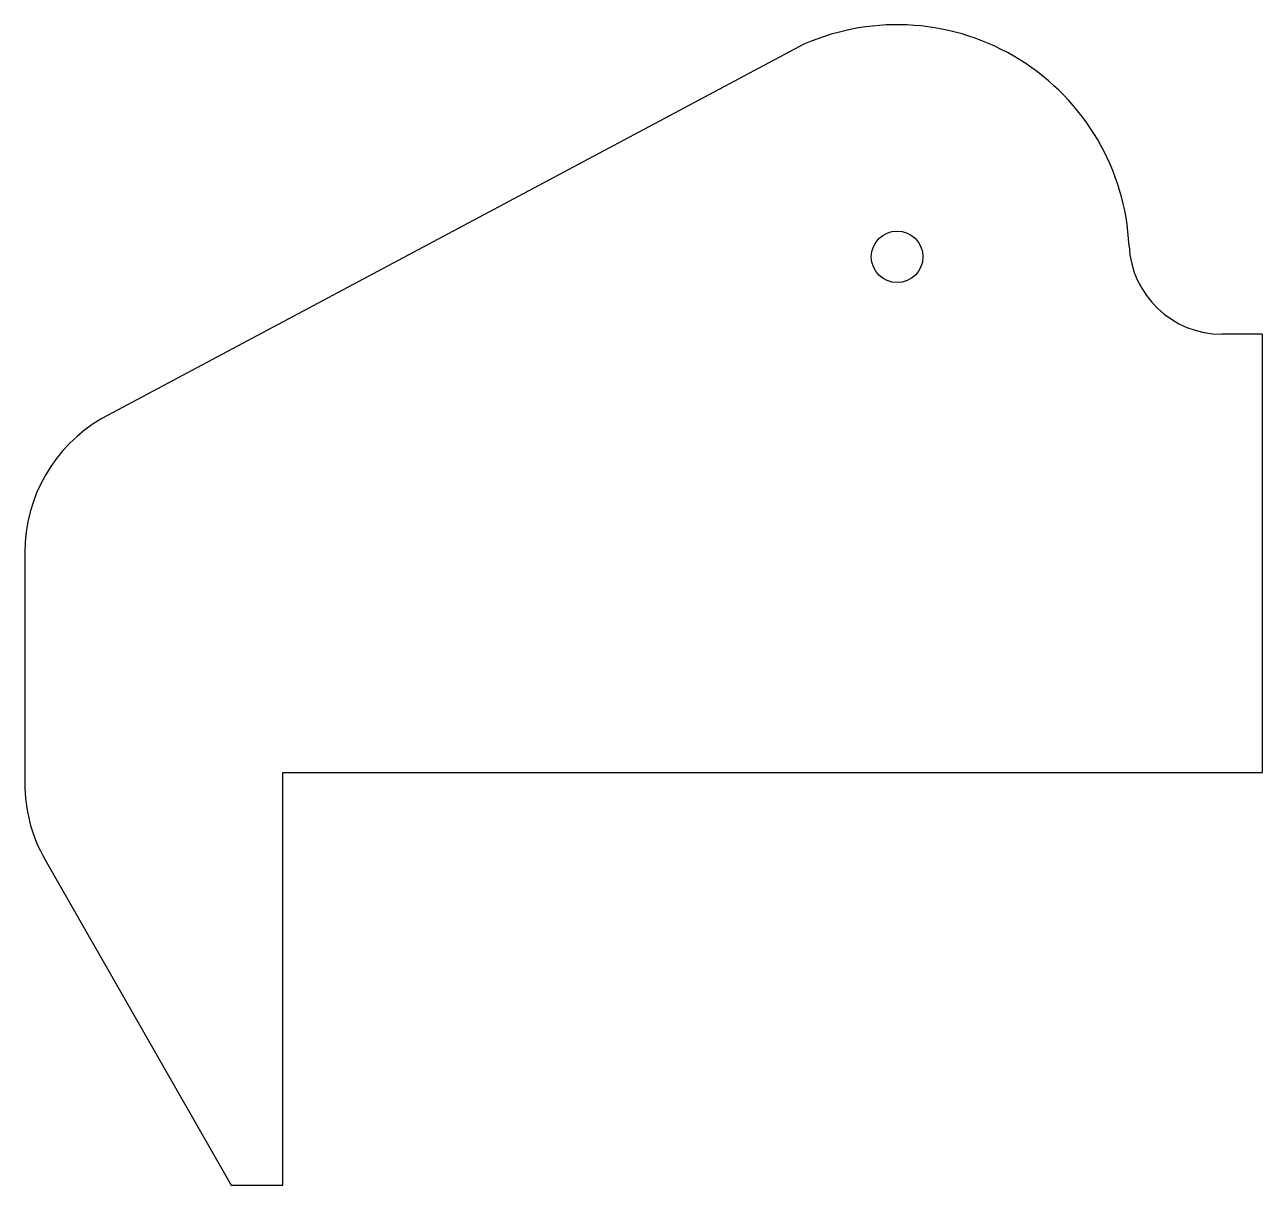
# Model space of a CAD drawing. Extents: x -359 to -119, y -74 to 151.
import ezdxf

# ---------------------------------------------------------------- set-up
doc = ezdxf.new("R2010")
doc.units = 0
doc.layers.get('0').update_dxf_attribs({"linetype": 'CONTINUOUS'})

msp = doc.modelspace()

# ---------------------------------------------------------------- linework, layer by layer
at = {"color": 7, "linetype": 'CONTINUOUS'}
for p, q in [((-207.71, 147.32), (-343.87, 74.72)), ((-119.03, 91.05), (-126.85, 91.05)), ((-119.03, 91.05), (-119.03, 6.05)), ((-358.82, 48.77), (-358.82, 4.02)), ((-308.82, -73.95), (-308.82, 6.05)), ((-308.82, 6.05), (-119.03, 6.05)), ((-354.87, -10.87), (-318.82, -73.95)), ((-318.82, -73.95), (-308.82, -73.95))]:
    msp.add_line(p, q, dxfattribs=at)
msp.add_circle((-189.78, 106.05), 5, dxfattribs=at)
for centre, radius, start, end in [((-189.78, 106.05), 45, 2.7294, 113.4828), ((-126.85, 109.05), 18, 182.7294, 270), ((-328.82, 48.77), 30, 120.1171, 180), ((-328.82, 4.02), 30, 180, 209.7449)]:
    msp.add_arc(centre, radius, start, end, dxfattribs=at)

doc.saveas('drawing.dxf')
